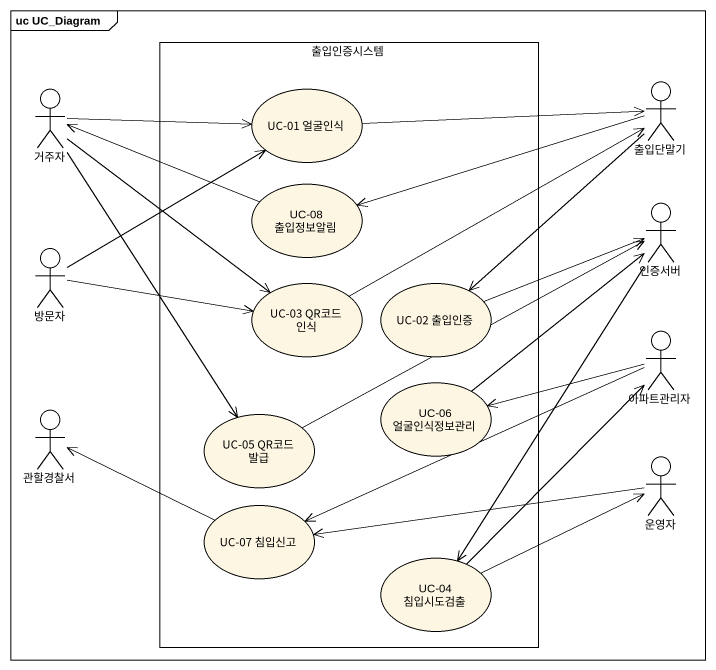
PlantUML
@startuml
mainframe uc UC_Diagram
rectangle 출입인증시스템 {
  usecase "UC-01 얼굴인식" as UC_01_얼굴인식
  usecase "UC-08 출입정보알림" as UC_08_출입정보알림
  usecase "UC-03 QR코드 인식" as UC_03_QR코드_인식
  usecase "UC-02 출입인증" as UC_02_출입인증
  usecase "UC-06 얼굴인식정보관리" as UC_06_얼굴인식정보관리
  usecase "UC-05 QR코드 발급" as UC_05_QR코드_발급
  usecase "UC-07 침입신고" as UC_07_침입신고
  usecase "UC-04 침입시도검출" as UC_04_침입시도검출
}
actor 거주자
actor 출입단말기
actor 인증서버
actor 방문자
actor 아파트관리자
actor 관할경찰서
actor 운영자
거주자 -right-> UC_01_얼굴인식
거주자 --> UC_03_QR코드_인식
거주자 --> UC_05_QR코드_발급
UC_01_얼굴인식 -right-> 출입단말기
출입단말기 -left-> UC_08_출입정보알림
출입단말기 --> UC_02_출입인증
UC_08_출입정보알림 -left-> 거주자
인증서버 --> UC_04_침입시도검출
방문자 -up-> UC_01_얼굴인식
방문자 -right-> UC_03_QR코드_인식
UC_03_QR코드_인식 -right-> 출입단말기
UC_02_출입인증 -right-> 인증서버
아파트관리자 -left-> UC_06_얼굴인식정보관리
아파트관리자 -left-> UC_07_침입신고
UC_06_얼굴인식정보관리 -up-> 인증서버
UC_05_QR코드_발급 -right-> 인증서버
운영자 -left-> UC_07_침입신고
UC_07_침입신고 -left-> 관할경찰서
UC_04_침입시도검출 -up-> 아파트관리자
UC_04_침입시도검출 -right-> 운영자
@enduml
